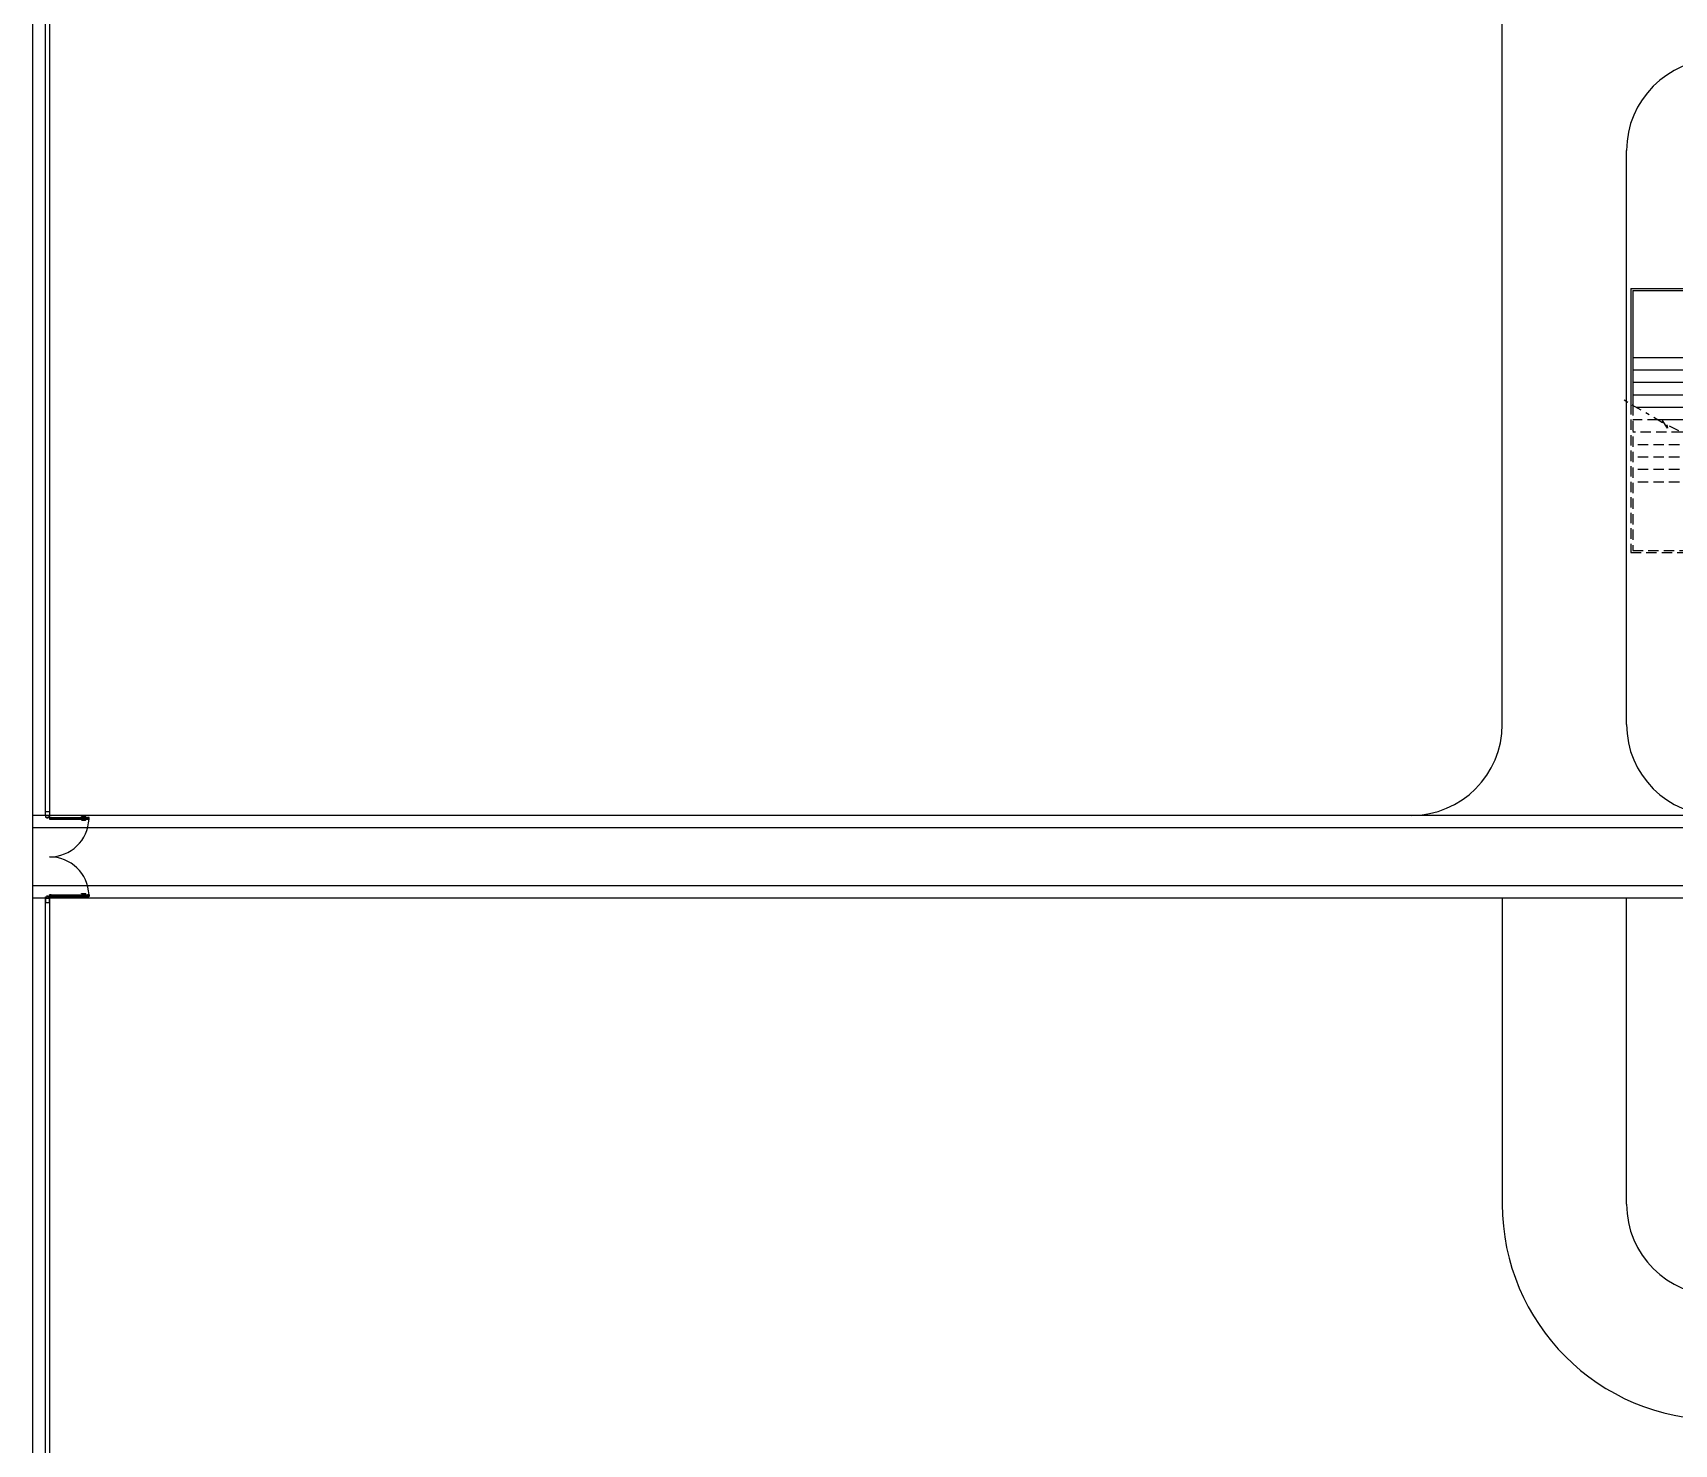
# Model space of a CAD drawing. Header units: millimetres. Extents: x 2801 to 3319, y 1187 to 1422.
# Drawn here: x 2927.4 to 2967.02, y 1297.77 to 1331.84 of the extents above; entities that cross this region are included whole.
import ezdxf

# ---------------------------------------------------------------- set-up
doc = ezdxf.new("R2010")
doc.units = ezdxf.units.MM
doc.linetypes.add('DASHDOT2', pattern=[0.5, 0.25, -0.125, 0, -0.125])
doc.linetypes.add('HIDDEN', pattern=[0.375, 0.25, -0.125])
for name, color, linetype in [('ar-alambrado', 2, 'Continuous'), ('AR-CALÇADA', 1, 'Continuous'), ('AR-DASH', 1, 'DASHDOT2'), ('AR-ESCADA', 2, 'Continuous'), ('AR-ESTC', 3, 'Continuous'), ('AR-PISO', 1, 'Continuous'), ('ar-podotactil', 1, 'Continuous'), ('DET-PERFIL C-C', 1, 'Continuous'), ('DT-ESQ-C', 1, 'Continuous'), ('DT-ESQ-FERROCHATO', 2, 'Continuous'), ('DT-ESQ-PERFIL USIMPLES-V', 2, 'Continuous'), ('ES-GUARDACORPO', 1, 'Continuous'), ('ES-PILAR', 2, 'Continuous'), ('insercao', 4, 'Continuous'), ('maçaneta', 1, 'Continuous'), ('mov', 1, 'Continuous'), ('porta-c', 1, 'Continuous'), ('PROJ2', 1, 'HIDDEN')]:
    doc.layers.add(name, color=color, linetype=linetype)

# ---------------------------------------------------------------- blocks, each defined once
blk = doc.blocks.new('GR15')
at = {"layer": 'DET-PERFIL C-C'}
for points in [[(0.142, 0.047), (0.142, 0.011), (0.14, 0.011), (0.14, 0.05, -3.4202)], [(2.058, 0.047), (2.058, 0.011), (2.06, 0.011), (2.06, 0.05, 3.4202)]]:
    blk.add_lwpolyline(points, format="xyb", close=True, dxfattribs=at)
for points in [[(0.146, 0.051), (0.18, 0.051), (0.18, 0.049), (0.146, 0.049)], [(2.054, 0.051), (2.02, 0.051), (2.02, 0.049), (2.054, 0.049)]]:
    blk.add_lwpolyline(points, dxfattribs=at)
for centre in [(0.143, 0.05), (0.143, 0.05), (2.057, 0.05), (2.057, 0.05)]:
    blk.add_circle(centre, 0.00134, dxfattribs=at)
at = {"layer": 'DT-ESQ-C'}
for p, q in [((2.098, 0.048), (2.098, -0.048)), ((2.1, -0.048), (2.1, 0.048)), ((0.141, -0.003), (0.168, -0.003)), ((2.059, -0.003), (2.031, -0.003))]:
    blk.add_line(p, q, dxfattribs=at)
for points in [[(0.146, 1.002), (0.146, 0.967, 0.414214), (0.148, 0.965), (0.183, 0.965, 0.414214), (0.186, 0.967), (0.186, 1.002, 0.414214), (0.183, 1.005), (0.148, 1.005, 0.414214)], [(0.148, 1.003), (0.183, 1.003, -0.414214), (0.184, 1.002), (0.184, 0.967, -0.414214), (0.183, 0.966), (0.148, 0.966, -0.414214), (0.147, 0.967), (0.147, 1.002, -0.414214)], [(2.054, 1.002), (2.054, 0.967, -0.414214), (2.052, 0.965), (2.017, 0.965, -0.414214), (2.014, 0.967), (2.014, 1.002, -0.414214), (2.017, 1.005), (2.052, 1.005, -0.414214)], [(2.052, 1.003), (2.017, 1.003, 0.414214), (2.016, 1.002), (2.016, 0.967, 0.414214), (2.017, 0.966), (2.052, 0.966, 0.414214), (2.053, 0.967), (2.053, 1.002, 0.414214)], [(0.098, 0.05, -0.414214), (0.1, 0.048), (0.1, -0.048, -0.414214), (0.098, -0.05), (0.002, -0.05, -0.414214), (0, -0.048), (0, 0.048, -0.414214), (0.002, 0.05)], [(0.159, -0.001), (0.159, 0.008, 0.414214), (0.157, 0.01), (0.141, 0.01, -0.414214), (0.14, 0.011), (0.14, 0.048, 0.414214), (0.138, 0.05), (0.102, 0.05, 0.414214), (0.1, 0.048), (0.1, -0.048, 0.414214), (0.102, -0.05), (0.138, -0.05, 0.414214), (0.14, -0.048), (0.14, -0.006, -0.414214), (0.141, -0.005), (0.168, -0.005, 1), (0.168, -0.002), (0.16, -0.002, -0.414214)], [(0.146, 0.089), (0.146, 0.053, 0.414214), (0.148, 0.051), (0.183, 0.051, 0.414214), (0.186, 0.053), (0.186, 0.089, 0.414214), (0.183, 0.091), (0.148, 0.091, 0.414214)], [(0.148, 0.09), (0.183, 0.09, -0.414214), (0.184, 0.089), (0.184, 0.053, -0.414214), (0.183, 0.053), (0.148, 0.053, -0.414214), (0.147, 0.053), (0.147, 0.089, -0.414214)], [(2.054, 0.089), (2.054, 0.053, -0.414214), (2.052, 0.051), (2.017, 0.051, -0.414214), (2.014, 0.053), (2.014, 0.089, -0.414214), (2.017, 0.091), (2.052, 0.091, -0.414214)], [(2.052, 0.09), (2.017, 0.09, 0.414214), (2.016, 0.089), (2.016, 0.053, 0.414214), (2.017, 0.053), (2.052, 0.053, 0.414214), (2.053, 0.053), (2.053, 0.089, 0.414214)], [(2.041, -0.001), (2.041, 0.008, -0.414214), (2.043, 0.01), (2.059, 0.01, 0.414214), (2.06, 0.011), (2.06, 0.048, -0.414214), (2.062, 0.05), (2.098, 0.05, -0.414214), (2.1, 0.048), (2.1, -0.048, -0.414214), (2.098, -0.05), (2.062, -0.05, -0.414214), (2.06, -0.048), (2.06, -0.006, 0.414214), (2.059, -0.005), (2.031, -0.005, -1), (2.031, -0.002), (2.04, -0.002, 0.414214)], [(2.102, 0.05, 0.414214), (2.1, 0.048), (2.1, -0.048, 0.414214), (2.102, -0.05), (2.198, -0.05, 0.414214), (2.2, -0.048), (2.2, 0.048, 0.414214), (2.198, 0.05)]]:
    blk.add_lwpolyline(points, format="xyb", close=True, dxfattribs=at)
for points in [[(0.098, 0.048), (0.098, -0.048), (0.002, -0.048), (0.002, 0.048)], [(2.102, 0.048), (2.102, -0.048), (2.198, -0.048), (2.198, 0.048)]]:
    blk.add_lwpolyline(points, close=True, dxfattribs=at)
for points in [[(0.16, -0.003, -0.414214), (0.158, -0.001), (0.158, 0.008, 0.414214), (0.157, 0.009), (0.141, 0.009, -0.414214), (0.138, 0.011), (0.138, 0.048, 0.414214), (0.138, 0.048), (0.102, 0.048, 0.414214), (0.101, 0.048), (0.101, -0.048, 0.414214), (0.102, -0.049), (0.138, -0.049, 0.414214), (0.138, -0.048), (0.138, -0.006, -0.414201), (0.141, -0.003)], [(2.04, -0.003, 0.414214), (2.042, -0.001), (2.042, 0.008, -0.414214), (2.043, 0.009), (2.059, 0.009, 0.414214), (2.061, 0.011), (2.061, 0.048, -0.414214), (2.062, 0.048), (2.098, 0.048, -0.414214), (2.098, 0.048), (2.098, -0.048, -0.414214), (2.098, -0.049), (2.062, -0.049, -0.414214), (2.061, -0.048), (2.061, -0.006, 0.414201), (2.059, -0.003)]]:
    blk.add_lwpolyline(points, format="xyb", dxfattribs=at)
for centre, radius, start, end in [((2.098, 0.048), 0.00225, 0, 90), ((2.098, 0.048), 0.00075, 0, 90), ((2.098, -0.048), 0.00075, 270, 0), ((2.098, -0.048), 0.00225, 270, 0)]:
    blk.add_arc(centre, radius, start, end, dxfattribs=at)
at = {"layer": 'DT-ESQ-FERROCHATO'}
for p, q in [((0.173, 0.091), (0.173, 0.965)), ((0.186, 0.089), (0.186, 0.967)), ((2.014, 0.089), (2.014, 0.967)), ((2.027, 0.091), (2.027, 0.965))]:
    blk.add_line(p, q, dxfattribs=at)
at = {"layer": 'DT-ESQ-PERFIL USIMPLES-V'}
for p, q in [((0.146, 0.089), (0.146, 0.967)), ((2.054, 0.089), (2.054, 0.967))]:
    blk.add_line(p, q, dxfattribs=at)
at = {"layer": 'maçaneta'}
for p, q in [((0.116, 0.92), (0.126, 0.93)), ((0.116, 0.82), (0.116, 0.92)), ((0.121, 0.92), (0.116, 0.92)), ((0.121, 0.82), (0.116, 0.82)), ((0.121, 0.82), (0.121, 0.92)), ((0.146, 0.91), (0.121, 0.91)), ((0.146, 0.93), (0.126, 0.93)), ((0.186, 0.93), (0.206, 0.93)), ((0.186, 0.91), (0.211, 0.91)), ((0.216, 0.92), (0.206, 0.93)), ((0.211, 0.92), (0.216, 0.92)), ((0.211, 0.82), (0.211, 0.92)), ((0.211, 0.82), (0.216, 0.82)), ((0.216, 0.82), (0.216, 0.92)), ((1.984, 0.92), (1.994, 0.93)), ((1.984, 0.82), (1.984, 0.92)), ((1.989, 0.92), (1.984, 0.92)), ((1.989, 0.82), (1.984, 0.82)), ((1.989, 0.82), (1.989, 0.92)), ((2.014, 0.91), (1.989, 0.91)), ((2.014, 0.93), (1.994, 0.93)), ((2.054, 0.93), (2.074, 0.93)), ((2.054, 0.91), (2.079, 0.91)), ((2.084, 0.92), (2.074, 0.93)), ((2.079, 0.82), (2.079, 0.92)), ((2.079, 0.92), (2.084, 0.92)), ((2.079, 0.82), (2.084, 0.82)), ((2.084, 0.82), (2.084, 0.92))]:
    blk.add_line(p, q, dxfattribs=at)
at = {"layer": 'mov'}
for centre, start, end in [((0.148, 0.053), 359.8646, 87.7276), ((2.052, 0.053), 92.2724, 180.1354)]:
    blk.add_arc(centre, 0.952, start, end, dxfattribs=at)
at = {"layer": 'porta-c'}
for centre in [(0.166, 0.888), (2.034, 0.888), (0.166, 0.768), (0.166, 0.648), (0.166, 0.528), (0.166, 0.408), (2.034, 0.768), (2.034, 0.648), (2.034, 0.528), (2.034, 0.408), (0.166, 0.288), (0.166, 0.168), (2.034, 0.288), (2.034, 0.168)]:
    blk.add_circle(centre, 0.0075, dxfattribs=at)
blk = doc.blocks.new('ES-2P-2PAV-E')
blk.add_line((-2.75, -0.95), (-2.95, -0.95))
at = {"layer": 'AR-DASH'}
for p, q in [((-5.578, -2.445), (-6.569, -1.865)), ((-5.462, -2.571), (-5.578, -2.393)), ((-5.578, -2.393), (-5.578, -2.445)), ((-4.649, -2.906), (-5.48, -2.491)), ((-5.48, -2.491), (-5.462, -2.571))]:
    blk.add_line(p, q, dxfattribs=at)
at = {"layer": 'AR-ESTC'}
for points in [[(-4.55, -1.325), (-4.55, -1.295), (-4.55, -0.75), (-4.75, -0.75), (-4.75, -1.295), (-4.75, -1.325), (-4.75, -3.875), (-4.55, -3.875)], [(-2.75, -0.95), (-2.95, -0.95), (-2.95, -1.55), (-2.75, -1.55)]]:
    blk.add_lwpolyline(points, close=True, dxfattribs=at)
at = {"layer": 'AR-PISO'}
blk.add_line((0, -0.75), (0, 0.75), dxfattribs=at)
at = {"layer": 'AR-PISO', "color": 2}
for p, q in [((-4.8, -0.875), (-6.3, -0.875)), ((-4.8, -1.175), (-6.3, -1.175)), ((-4.8, -1.475), (-6.3, -1.475)), ((-4.8, -1.775), (-6.3, -1.775)), ((-4.8, -2.075), (-6.21, -2.075)), ((-4.8, -2.375), (-5.697, -2.375)), ((-4.8, -2.675), (-5.111, -2.675))]:
    blk.add_line(p, q, dxfattribs=at)
at = {"layer": 'ES-GUARDACORPO', "color": 2}
for p, q in [((-6.35, 0.8), (0, 0.8)), ((-6.35, 0.8), (-6.35, -1.993)), ((-6.3, 0.75), (0, 0.75)), ((-6.3, 0.75), (-6.3, -2.023)), ((-4.8, -0.875), (-4.8, -0.75)), ((-4.75, -0.75), (0, -0.75)), ((-4.8, -2.83), (-4.8, -0.875)), ((-4.55, -0.95), (0, -0.95))]:
    blk.add_line(p, q, dxfattribs=at)
at = {"layer": 'ES-GUARDACORPO'}
for p, q in [((0, 0.8), (0, 0.8)), ((0, 0.8), (0, 0.75)), ((-4.75, -0.75), (-4.55, -0.75)), ((0, -0.95), (0, -0.75)), ((-4.5, -3.875), (-4.5, -0.95))]:
    blk.add_line(p, q, dxfattribs=at)
at = {"layer": 'ES-GUARDACORPO', "color": 2}
blk.add_arc((-4.775, -0.75), 0.025, 0, 180, dxfattribs=at)
at = {"layer": 'ES-PILAR'}
for p, q in [((-2.75, -0.95), (-2.75, -1.55)), ((-2.75, -1.55), (-2.95, -1.55))]:
    blk.add_line(p, q, dxfattribs=at)
at = {"layer": 'PROJ2'}
for p, q in [((-4.5, -1.175), (-3, -1.175)), ((-3, -0.95), (-3, -5.525)), ((-2.95, -0.95), (-2.95, -5.575)), ((-4.5, -1.475), (-3, -1.475)), ((-4.5, -1.775), (-3, -1.775)), ((-6.35, -1.993), (-6.35, -5.575)), ((-6.3, -2.023), (-6.3, -5.525)), ((-5.697, -2.375), (-6.3, -2.375)), ((-4.5, -2.075), (-3, -2.075)), ((-4.5, -2.375), (-3, -2.375)), ((-5.111, -2.675), (-6.3, -2.675)), ((-4.5, -2.675), (-3, -2.675)), ((-4.8, -2.975), (-6.3, -2.975)), ((-4.8, -3.875), (-4.8, -2.83)), ((-4.5, -2.975), (-3, -2.975)), ((-4.8, -3.275), (-6.3, -3.275)), ((-4.5, -3.275), (-3, -3.275)), ((-4.8, -3.575), (-6.3, -3.575)), ((-4.8, -3.875), (-6.3, -3.875)), ((-4.8, -3.875), (-4.8, -4)), ((-4.75, -3.875), (-4.75, -4)), ((-4.55, -3.875), (-4.55, -4)), ((-4.5, -3.575), (-3, -3.575)), ((-4.5, -3.875), (-3, -3.875)), ((-4.5, -3.875), (-4.5, -4)), ((-6.3, -5.525), (-3, -5.525)), ((-6.35, -5.575), (-2.95, -5.575))]:
    blk.add_line(p, q, dxfattribs=at)
for centre in [(-4.775, -4), (-4.525, -4)]:
    blk.add_arc(centre, 0.025, 180, 0, dxfattribs=at)

msp = doc.modelspace()

# ---------------------------------------------------------------- linework, layer by layer
at = {"layer": 'ar-alambrado'}
for p, q in [((2927.7, 1357.5), (2927.7, 1312.95)), ((2927.8, 1357.4), (2927.8, 1312.95)), ((2927.7, 1310.95), (2927.7, 1272.71)), ((2927.8, 1310.95), (2927.8, 1272.71))]:
    msp.add_line(p, q, dxfattribs=at)
at = {"layer": 'AR-CALÇADA'}
for p, q in [((2962.875, 1315.15), (2962.875, 1339.2)), ((2965.875, 1315.15), (2965.875, 1329)), ((2960.675, 1312.95), (2927.4, 1312.95)), ((2962.875, 1310.95), (2927.4, 1310.95)), ((2962.875, 1310.95), (2962.875, 1303.566)), ((2965.875, 1303.566), (2965.875, 1310.95)), ((2972.364, 1310.95), (2965.875, 1310.95))]:
    msp.add_line(p, q, dxfattribs=at)
for centre, radius, start, end in [((2968.075, 1329), 2.2, 90, 180), ((2960.675, 1315.15), 2.2, 270, 0), ((2968.075, 1315.15), 2.2, 180, 270), ((2968.075, 1303.566), 5.2, 180, 270), ((2968.075, 1303.566), 2.2, 180, 270)]:
    msp.add_arc(centre, radius, start, end, dxfattribs=at)
at = {"layer": 'AR-PISO'}
msp.add_line((2927.4, 1285.489), (2927.4, 1362.07), dxfattribs=at)
at = {"layer": 'ar-podotactil'}
for p, q in [((2968.075, 1312.95), (2960.675, 1312.95)), ((3037.5, 1312.65), (2927.4, 1312.65)), ((3037.5, 1311.25), (2927.4, 1311.25)), ((2965.875, 1310.95), (2962.875, 1310.95))]:
    msp.add_line(p, q, dxfattribs=at)

# ---------------------------------------------------------------- block references
at = {"layer": 'AR-ESCADA'}
msp.add_blockref('ES-2P-2PAV-E', (2972.325, 1324.875), dxfattribs=at)
at = {"layer": 'insercao', "rotation": 270}
msp.add_blockref('GR15', (2927.752, 1313.05), dxfattribs=at)

doc.saveas('drawing.dxf')
